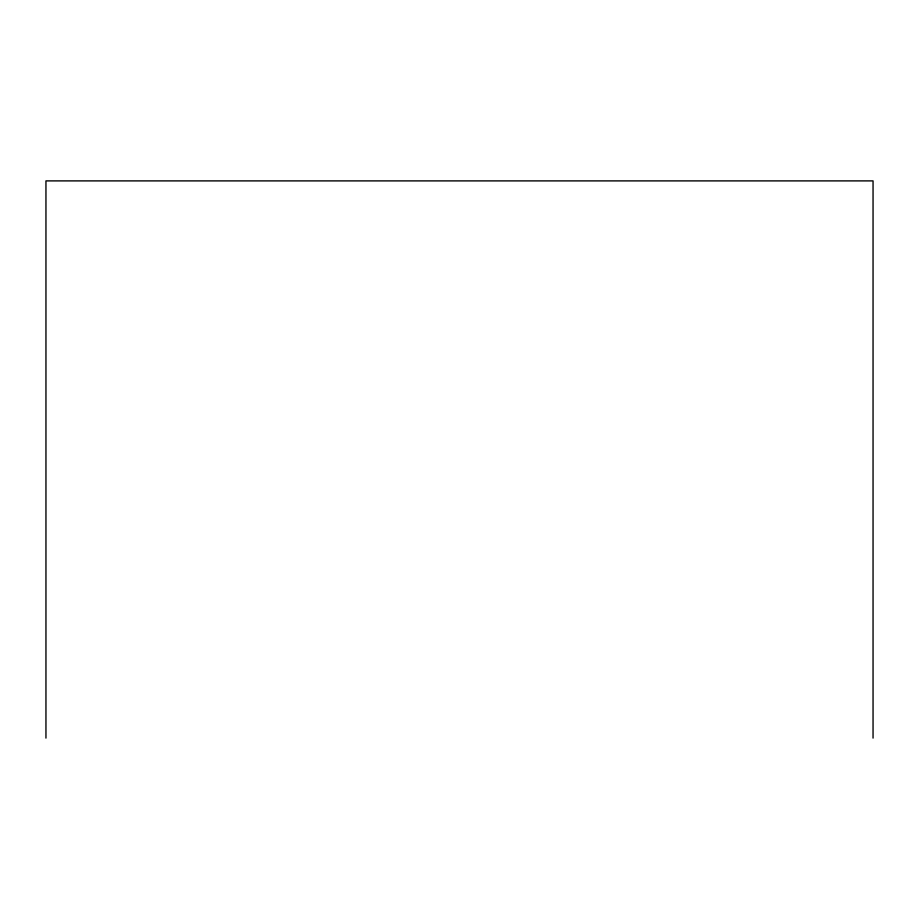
<?xml version="1.0" encoding="UTF-8"?>
<svg xmlns="http://www.w3.org/2000/svg" width="919" height="919" viewBox="0 0 919 919"><rect width="100%" height="100%" fill="white"/><g stroke="black" fill="none" stroke-linecap="round" stroke-linejoin="round"><path stroke-width="1.38" d="M873.05 738.106L873.05 180.894L45.95 180.894L45.95 738.106"/></g></svg>
